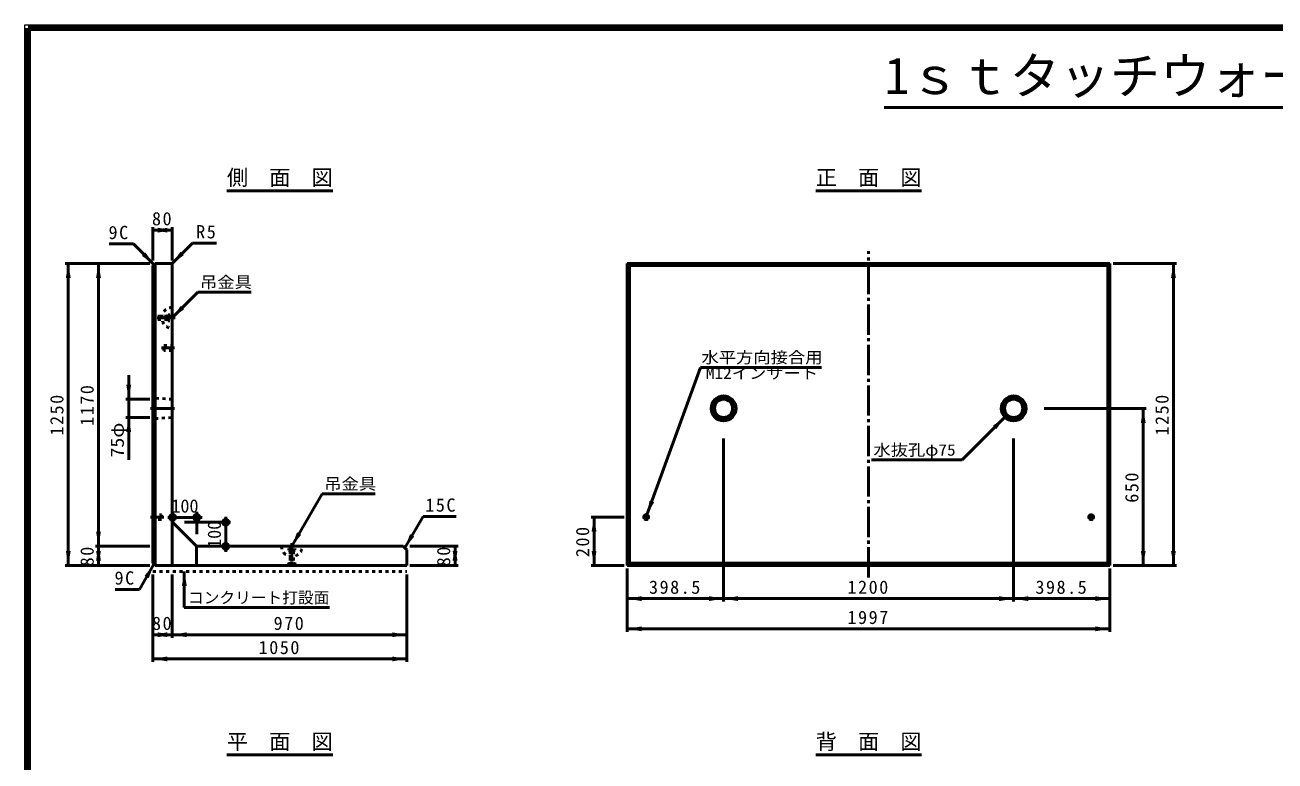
# Model space of a CAD drawing. Units: millimetres, scale not verified, with parts at other scales. Extents: x 100 to 4105, y 100 to 2870.
# Drawn here: x 100 to 2168, y 1652 to 2870 of the extents above; entities that cross this region are included whole.
import ezdxf
from ezdxf.enums import TextEntityAlignment as Align

# ---------------------------------------------------------------- set-up
doc = ezdxf.new("R2010")
doc.units = ezdxf.units.MM
doc.header["$LTSCALE"] = 5
doc.linetypes.add('USER2', pattern=[13.4, 10, -1.2, 1, -1.2])
doc.linetypes.add('USER3', pattern=[2.2, 1, -1.2])
doc.layers.add('V-nasSTD', color=7, linetype='Continuous', lineweight=50)
doc.styles.add('ＭＳ ゴシック', font='')
doc.styles.get('ＭＳ ゴシック').set_extended_font_data('MS Gothic')

msp = doc.modelspace()

# ---------------------------------------------------------------- hatches: boundary and pattern name
at = {"layer": 'V-nasSTD'}
for points in [[(335.631, 2530.327), (335.631, 2526.327), (311.631, 2530.327), (335.631, 2534.327)], [(319.631, 2530.327), (319.631, 2534.327), (343.631, 2530.327), (319.631, 2526.327)], [(296.461, 2490.498), (299.289, 2493.326), (313.431, 2473.527), (293.632, 2487.669)], [(360.016, 2491.712), (362.844, 2488.884), (343.045, 2474.741), (357.187, 2494.54)], [(171.631, 2451.327), (167.631, 2451.327), (171.631, 2475.327), (175.631, 2451.327)], [(221.631, 2451.327), (217.631, 2451.327), (221.631, 2475.327), (225.631, 2451.327)], [(2000.431, 2451.327), (1996.431, 2451.327), (2000.431, 2475.327), (2004.431, 2451.327)], [(360.602, 2402.298), (363.43, 2399.469), (343.631, 2385.327), (357.773, 2405.126)], [(271.631, 2274.327), (275.631, 2274.327), (271.631, 2250.327), (267.631, 2274.327)], [(1950.431, 2211.327), (1946.431, 2211.327), (1950.431, 2235.327), (1954.431, 2211.327)], [(271.631, 2196.327), (267.631, 2196.327), (271.631, 2220.327), (275.631, 2196.327)], [(1704.494, 2203.79), (1701.666, 2206.619), (1721.465, 2220.761), (1707.323, 2200.962)], [(1137.339, 2081.451), (1141.098, 2080.083), (1129.131, 2058.898), (1133.581, 2082.819)], [(1041.631, 2031.327), (1045.631, 2031.327), (1041.631, 2055.327), (1037.631, 2031.327)], [(221.631, 2031.327), (225.631, 2031.327), (221.631, 2007.327), (217.631, 2031.327)], [(553.631, 2028.112), (557.095, 2026.112), (541.631, 2007.327), (550.167, 2030.112)], [(221.631, 1983.327), (217.631, 1983.327), (221.631, 2007.327), (225.631, 1983.327)], [(740.631, 2025.112), (744.095, 2023.112), (728.631, 2004.327), (737.167, 2027.112)], [(811.631, 1983.327), (807.631, 1983.327), (811.631, 2007.327), (815.631, 1983.327)], [(171.631, 1999.327), (175.631, 1999.327), (171.631, 1975.327), (167.631, 1999.327)], [(221.631, 1999.327), (225.631, 1999.327), (221.631, 1975.327), (217.631, 1999.327)], [(811.631, 1999.327), (815.631, 1999.327), (811.631, 1975.327), (807.631, 1999.327)], [(1041.631, 1999.327), (1037.631, 1999.327), (1041.631, 1975.327), (1045.631, 1999.327)], [(1950.431, 1999.327), (1954.431, 1999.327), (1950.431, 1975.327), (1946.431, 1999.327)], [(2000.431, 1999.327), (2004.431, 1999.327), (2000.431, 1975.327), (1996.431, 1999.327)], [(301.431, 1956.343), (297.967, 1958.343), (313.431, 1977.127), (304.895, 1954.343)], [(363.631, 1941.527), (359.631, 1941.527), (363.631, 1965.527), (367.631, 1941.527)], [(1120.631, 1920.327), (1120.631, 1916.327), (1096.631, 1920.327), (1120.631, 1924.327)], [(1232.031, 1920.327), (1232.031, 1924.327), (1256.031, 1920.327), (1232.031, 1916.327)], [(1280.031, 1920.327), (1280.031, 1916.327), (1256.031, 1920.327), (1280.031, 1924.327)], [(1712.031, 1920.327), (1712.031, 1924.327), (1736.031, 1920.327), (1712.031, 1916.327)], [(1760.031, 1920.327), (1760.031, 1916.327), (1736.031, 1920.327), (1760.031, 1924.327)], [(1871.431, 1920.327), (1871.431, 1924.327), (1895.431, 1920.327), (1871.431, 1916.327)], [(335.631, 1860.527), (335.631, 1856.527), (311.631, 1860.527), (335.631, 1864.527)], [(319.631, 1860.527), (319.631, 1864.527), (343.631, 1860.527), (319.631, 1856.527)], [(367.631, 1860.527), (367.631, 1856.527), (343.631, 1860.527), (367.631, 1864.527)], [(707.631, 1860.527), (707.631, 1864.527), (731.631, 1860.527), (707.631, 1856.527)], [(1120.631, 1870.327), (1120.631, 1866.327), (1096.631, 1870.327), (1120.631, 1874.327)], [(1871.431, 1870.327), (1871.431, 1874.327), (1895.431, 1870.327), (1871.431, 1866.327)], [(335.631, 1820.527), (335.631, 1816.527), (311.631, 1820.527), (335.631, 1824.527)], [(707.631, 1820.527), (707.631, 1824.527), (731.631, 1820.527), (707.631, 1816.527)]]:
    msp.add_hatch(color=256, dxfattribs=at).paths.add_polyline_path(points)

# ---------------------------------------------------------------- linework, layer by layer
at = {"layer": 'V-nasSTD', "lineweight": 100}
for p, q in [((105, 2865), (105, 105)), ((4100, 2865), (105, 2865))]:
    msp.add_line(p, q, dxfattribs=at)
at = {"layer": 'V-nasSTD'}
for p, q in [((1521.892, 2733.465), (2683.108, 2733.465)), ((434.131, 2595.327), (609.131, 2595.327)), ((1408.531, 2595.327), (1583.531, 2595.327)), ((311.631, 2535.327), (311.631, 2480.327)), ((343.631, 2530.327), (311.631, 2530.327)), ((343.631, 2535.327), (343.631, 2480.327)), ((279.49, 2507.468), (239.49, 2507.468)), ((313.431, 2473.527), (279.49, 2507.468)), ((343.045, 2474.741), (376.986, 2508.683)), ((376.986, 2508.683), (416.986, 2508.683)), ((306.631, 2475.327), (166.631, 2475.327)), ((171.631, 2475.327), (171.631, 1975.327)), ((221.631, 2475.327), (221.631, 2007.327)), ((315.231, 2475.327), (311.631, 2471.727)), ((311.631, 2471.727), (311.631, 1978.927)), ((341.631, 2475.327), (315.231, 2475.327)), ((315.231, 2475.327), (315.231, 1975.327)), ((343.631, 2473.327), (343.631, 1975.327)), ((1096.631, 2475.327), (1096.631, 1975.327)), ((1895.431, 2475.327), (1096.631, 2475.327)), ((1096.631, 2475.327), (1100.231, 2471.727)), ((1100.231, 2471.727), (1100.231, 1978.927)), ((1891.831, 2471.727), (1100.231, 2471.727)), ((1891.831, 2471.727), (1895.431, 2475.327)), ((1891.831, 1978.927), (1891.831, 2471.727)), ((1895.431, 1975.327), (1895.431, 2475.327)), ((2005.431, 2475.327), (1900.431, 2475.327)), ((2000.431, 2475.327), (2000.431, 1975.327)), ((343.631, 2385.327), (386.058, 2427.754)), ((386.058, 2427.754), (474.058, 2427.754)), ((1218.056, 2303.218), (1129.131, 2058.898)), ((1218.056, 2303.218), (1418.056, 2303.218)), ((271.631, 2290.327), (271.631, 2250.327)), ((266.631, 2250.327), (306.631, 2250.327)), ((271.631, 2250.327), (271.631, 2220.327)), ((1786.431, 2235.327), (1955.431, 2235.327)), ((1950.431, 2235.327), (1950.431, 1975.327)), ((266.631, 2220.327), (306.631, 2220.327)), ((271.631, 2220.327), (271.631, 2150.327)), ((1650.754, 2150.05), (1721.465, 2220.761)), ((1256.031, 2185.327), (1256.031, 1915.327)), ((1736.031, 2185.327), (1736.031, 1915.327)), ((1500.754, 2150.05), (1650.754, 2150.05)), ((541.631, 2007.327), (591.631, 2093.93)), ((591.631, 2093.93), (679.631, 2093.93)), ((336.154, 2054.805), (393.154, 2054.805)), ((384.154, 2063.805), (384.154, 2026.805)), ((432.154, 2055.805), (432.154, 1997.805)), ((728.631, 2004.327), (758.631, 2056.289)), ((758.631, 2056.289), (813.631, 2056.289)), ((1036.631, 2055.327), (1091.631, 2055.327)), ((1041.631, 2055.327), (1041.631, 1975.327)), ((343.631, 2047.327), (383.631, 2007.327)), ((364.154, 2046.805), (440.154, 2046.805)), ((306.631, 2007.327), (216.631, 2007.327)), ((221.631, 2007.327), (221.631, 1975.327)), ((383.631, 2007.327), (725.631, 2007.327)), ((383.631, 1975.327), (383.631, 2007.327)), ((725.631, 2007.327), (731.631, 2001.327)), ((816.631, 2007.327), (736.631, 2007.327)), ((811.631, 2007.327), (811.631, 1975.327)), ((731.631, 1975.327), (731.631, 2001.327)), ((306.631, 1975.327), (166.631, 1975.327)), ((313.431, 1977.127), (289.431, 1935.558)), ((311.631, 1978.927), (315.231, 1975.327)), ((315.231, 1975.327), (731.631, 1975.327)), ((363.631, 1905.527), (363.631, 1965.527)), ((816.631, 1975.327), (736.631, 1975.327)), ((1036.631, 1975.327), (1091.631, 1975.327)), ((1100.231, 1978.927), (1096.631, 1975.327)), ((1096.631, 1975.327), (1895.431, 1975.327)), ((1096.631, 1970.327), (1096.631, 1865.327)), ((1100.231, 1978.927), (1891.831, 1978.927)), ((1891.831, 1978.927), (1895.431, 1975.327)), ((1895.431, 1970.327), (1895.431, 1865.327)), ((2005.431, 1975.327), (1900.431, 1975.327)), ((311.631, 1815.527), (311.631, 1960.527)), ((343.631, 1855.527), (343.631, 1960.527)), ((731.631, 1815.527), (731.631, 1960.527)), ((289.431, 1935.558), (249.431, 1935.558)), ((363.631, 1905.527), (603.631, 1905.527)), ((1096.631, 1920.327), (1256.031, 1920.327)), ((1256.031, 1920.327), (1736.031, 1920.327)), ((1736.031, 1920.327), (1895.431, 1920.327)), ((1096.631, 1870.327), (1895.431, 1870.327)), ((343.631, 1860.527), (311.631, 1860.527)), ((731.631, 1860.527), (343.631, 1860.527)), ((731.631, 1820.527), (311.631, 1820.527)), ((434.131, 1661.527), (609.131, 1661.527)), ((1408.531, 1661.527), (1583.531, 1661.527))]:
    msp.add_line(p, q, dxfattribs=at)
at = {"layer": 'V-nasSTD', "linetype": 'USER2'}
for p, q in [((1496.031, 1955.327), (1496.031, 2495.327)), ((348.631, 2385.327), (318.631, 2385.327)), ((325.631, 2335.327), (347.631, 2335.327)), ((347.631, 2235.327), (307.631, 2235.327)), ((329.631, 2055.327), (307.631, 2055.327)), ((1121.831, 2055.327), (1133.831, 2055.327)), ((1127.831, 2049.327), (1127.831, 2061.327)), ((1858.231, 2055.327), (1870.231, 2055.327)), ((1864.231, 2049.327), (1864.231, 2061.327)), ((541.631, 2012.327), (541.631, 1982.327))]:
    msp.add_line(p, q, dxfattribs=at)
at = {"layer": 'V-nasSTD', "linetype": 'USER3'}
for p, q in [((312.431, 2392.327), (312.431, 2378.327)), ((313.631, 2392.327), (312.431, 2392.327)), ((313.631, 2392.327), (315.631, 2388.127)), ((313.631, 2392.327), (313.631, 2378.327)), ((315.631, 2382.527), (313.631, 2378.327)), ((335.631, 2388.127), (315.631, 2388.127)), ((315.631, 2388.127), (315.631, 2382.527)), ((335.631, 2382.527), (315.631, 2382.527)), ((336.831, 2390.327), (335.631, 2388.127)), ((335.631, 2388.127), (335.631, 2382.527)), ((335.631, 2382.527), (336.831, 2380.327)), ((339.631, 2390.327), (336.831, 2390.327)), ((336.831, 2390.327), (336.831, 2380.327)), ((339.631, 2380.327), (336.831, 2380.327)), ((339.631, 2390.327), (339.631, 2380.327)), ((313.631, 2378.327), (312.431, 2378.327)), ((329.631, 2331.327), (329.631, 2339.327)), ((329.631, 2339.327), (343.631, 2339.327)), ((343.631, 2331.327), (329.631, 2331.327)), ((315.631, 2252.327), (311.631, 2255.927)), ((343.631, 2250.327), (315.631, 2252.327)), ((315.631, 2218.327), (315.631, 2252.327)), ((343.631, 2220.327), (343.631, 2250.327)), ((315.631, 2218.327), (311.631, 2214.727)), ((315.631, 2218.327), (343.631, 2220.327)), ((311.631, 2059.327), (325.631, 2059.327)), ((325.631, 2051.327), (311.631, 2051.327)), ((325.631, 2059.327), (325.631, 2051.327)), ((326.154, 2058.805), (326.154, 2050.805)), ((536.631, 2003.327), (546.631, 2003.327)), ((536.631, 2003.327), (536.631, 2000.527)), ((536.631, 2000.527), (538.831, 1999.327)), ((536.631, 2000.527), (546.631, 2000.527)), ((538.831, 1999.327), (538.831, 1979.327)), ((538.831, 1999.327), (544.431, 1999.327)), ((544.431, 1999.327), (546.631, 2000.527)), ((544.431, 1999.327), (544.431, 1979.327)), ((546.631, 2003.327), (546.631, 2000.527)), ((311.631, 1965.527), (731.631, 1965.527)), ((534.631, 1977.327), (538.831, 1979.327)), ((534.631, 1977.327), (534.631, 1976.127)), ((534.631, 1977.327), (548.631, 1977.327)), ((534.631, 1976.127), (548.631, 1976.127)), ((538.831, 1979.327), (544.431, 1979.327)), ((544.431, 1979.327), (548.631, 1977.327)), ((548.631, 1977.327), (548.631, 1976.127))]:
    msp.add_line(p, q, dxfattribs=at)
at = {"layer": 'V-nasSTD', "lineweight": 13}
msp.add_lwpolyline([(100, 100), (100, 2870), (4105, 2870), (4105, 100)], close=True, dxfattribs=at)
at = {"layer": 'V-nasSTD'}
for centre, radius in [((1256.031, 2235.327), 20.6), ((1736.031, 2235.327), 20.6), ((1256.031, 2235.327), 17), ((1256.031, 2235.327), 15), ((1736.031, 2235.327), 17), ((1736.031, 2235.327), 15), ((344.154, 2054.805), 5), ((384.154, 2054.805), 5), ((432.154, 2046.805), 5), ((1127.831, 2055.327), 3.8), ((1127.831, 2055.327), 2.4), ((1127.831, 2055.327), 2), ((1864.231, 2055.327), 3.8), ((1864.231, 2055.327), 2.4), ((1864.231, 2055.327), 2), ((432.154, 2006.805), 5)]:
    msp.add_circle(centre, radius, dxfattribs=at)
msp.add_arc((341.631, 2473.327), 2, 0, 90, dxfattribs=at)
at = {"layer": 'V-nasSTD', "linetype": 'USER3'}
for centre, start, end in [((343.631, 2385.327), 90, 270), ((541.631, 2007.327), 180, 0)]:
    msp.add_arc(centre, 17.2, start, end, dxfattribs=at)

# ---------------------------------------------------------------- texts
at = {"layer": 'V-nasSTD', "style": 'ＭＳ ゴシック'}
for s, height, p in [('1ｓｔタッチウォール  Ｈ=1250', 60.81, (2102.5, 2816.409)), ('側\u3000面\u3000図', 25.66, (521.631, 2630.327)), ('正\u3000面\u3000図', 25.66, (1496.031, 2630.327)), ('100', 21.99, (364.654, 2084.805)), ('コンクリート打設面', 19.06, (486.659, 1931.527)), ('平\u3000面\u3000図', 25.66, (521.631, 1696.527)), ('背\u3000面\u3000図', 25.66, (1496.031, 1696.527))]:
    msp.add_text(s, height=height, dxfattribs=at).set_placement(p, align=Align.TOP_CENTER)
at = {"layer": 'V-nasSTD', "style": 'ＭＳ ゴシック', "width": 1.1}
for s, p in [('吊金具', (432.558, 2453.754)), ('水平方向接合用', (1319.556, 2329.218)), ('M12インサート', (1319.556, 2303.218)), ('水抜孔φ75', (1572.004, 2176.05)), ('吊金具', (638.131, 2119.93))]:
    msp.add_text(s, height=19.06, dxfattribs=at).set_placement(p, align=Align.TOP_CENTER)
msp.add_text('75φ', height=21.99, rotation=90, dxfattribs=at).set_placement((241.631, 2182.827), align=Align.TOP_CENTER)
at = {"layer": 'V-nasSTD', "style": 'ＭＳ ゴシック'}
msp.add_text('100', height=21.99, rotation=90, dxfattribs=at).set_placement((402.154, 2026.805), align=Align.TOP_CENTER)
at = {"layer": 'V-nasSTD', "char_height": 21.99, "attachment_point": 2, "style": 'ＭＳ ゴシック'}
for s, insert in [('\\T1.17;80', (327.631, 2560.327)), ('\\T1.17;9C', (255.74, 2537.468)), ('\\T1.17;R5', (400.736, 2538.683)), ('\\T1.17;15C', (788.631, 2086.289)), ('\\T1.17;9C', (265.681, 1965.558)), ('\\T1.17;398.5', (1176.331, 1950.327)), ('\\T1.17;1200', (1496.031, 1950.327)), ('\\T1.17;398.5', (1815.731, 1950.327)), ('\\T1.17;80', (327.631, 1890.527)), ('\\T1.17;970', (537.631, 1890.527)), ('\\T1.17;1997', (1496.031, 1900.327)), ('\\T1.17;1050', (521.631, 1850.527))]:
    msp.add_mtext(s, dxfattribs=dict(at, insert=insert))
at = {"layer": 'V-nasSTD', "char_height": 21.99, "attachment_point": 2, "rotation": 90, "style": 'ＭＳ ゴシック'}
for s, insert in [('\\T1.17;1250', (141.631, 2225.327)), ('\\T1.17;1170', (191.631, 2241.327)), ('\\T1.17;1250', (1970.431, 2225.327)), ('\\T1.17;650', (1920.431, 2105.327)), ('\\T1.17;200', (1011.631, 2015.327)), ('\\T1.17;80', (191.631, 1991.327)), ('\\T1.17;80', (781.631, 1991.327))]:
    msp.add_mtext(s, dxfattribs=dict(at, insert=insert))

doc.saveas('drawing.dxf')
